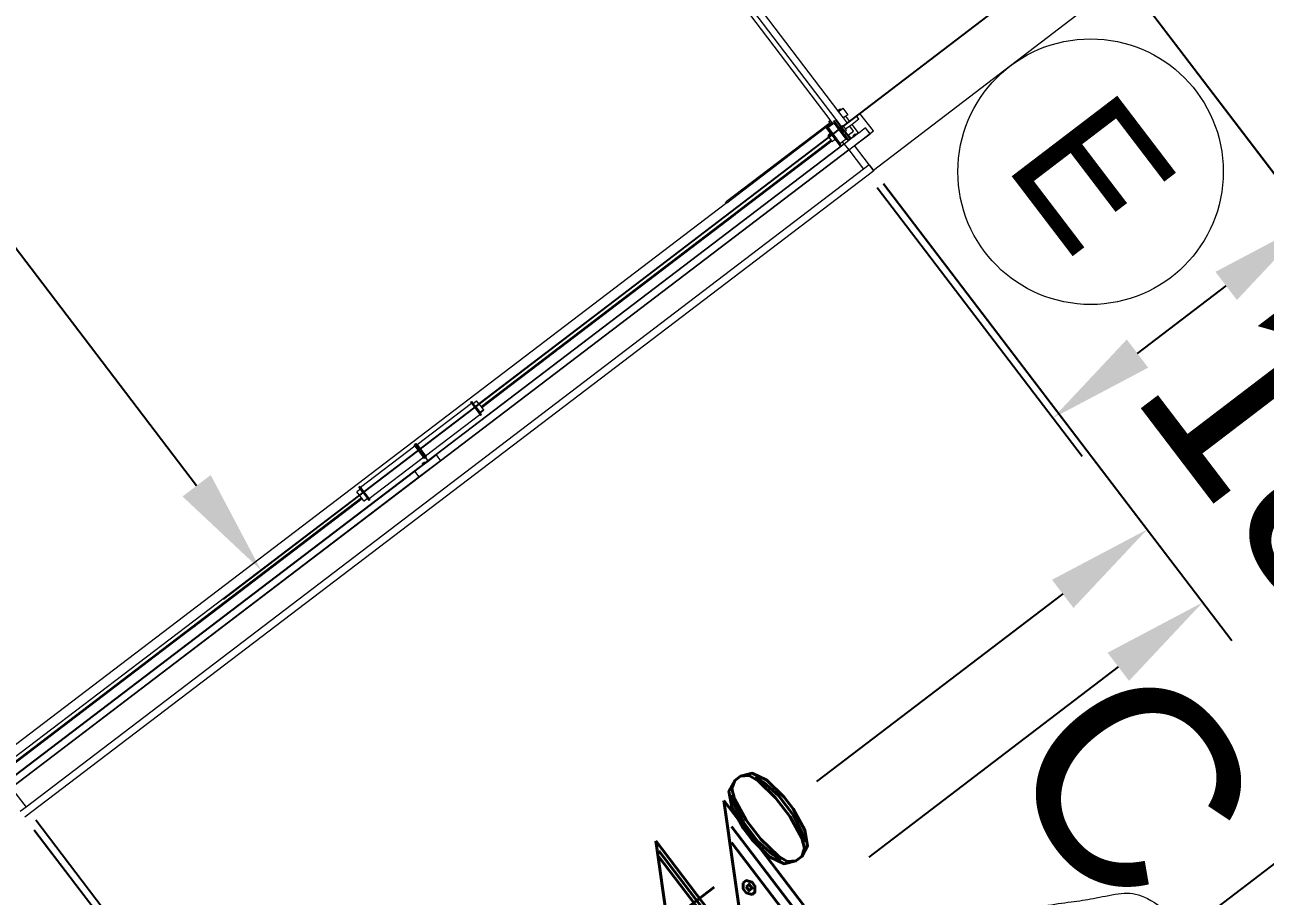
# Model space of a CAD drawing. Header units: metres. Extents: x 1384 to 1901, y 1501 to 2216.
# Drawn here: x 1474.361 to 1479.033, y 2109.43 to 2112.711 of the extents above; entities that cross this region are included whole.
import ezdxf

# ---------------------------------------------------------------- set-up
doc = ezdxf.new("R2010")
doc.units = ezdxf.units.M
doc.header["$LTSCALE"] = 0.05
doc.header["$PDMODE"] = 3
doc.linetypes.add('CONTINUA', pattern=[0])
doc.layers.add('CochesN', color=7, linetype='CONTINUA', lineweight=15, true_color=0xc3ddd0)
for name, color, linetype, lineweight in [('Cotas Nave', 250, 'CONTINUA', 15), ('Cotas Nave 2', 250, 'CONTINUA', 15), ('Extintores', 1, 'CONTINUA', 15), ('Pared Fuego', 81, 'CONTINUA', 15), ('Puertas', 4, 'CONTINUA', 15)]:
    doc.layers.add(name, color=color, linetype=linetype, lineweight=lineweight)
doc.styles.add('ROMANT', font='ROMANT', dxfattribs={"width": 0.85})
doc.styles.get("Standard").update_dxf_attribs({"font": 'arial.ttf'})
doc.dimstyles.new('1-50-GENERAL', dxfattribs={"dimtxt": 0.38, "dimasz": 0.4, "dimexe": 0.18, "dimexo": 0.06, "dimgap": 0.09, "dimtad": 0, "dimdec": 1, "dimzin": 0, "dimdsep": 46, "dimtxsty": 'ROMANT', "dimcen": 0.09, "dimadec": 0, "dimazin": 0, "dimtfac": 1, "dimtdec": 1, "dimtix": 1, "dimtofl": 0, "dimtmove": 0, "dimatfit": 3, "dimfxl": 0, "dimtolj": 1, "dimtzin": 0, "dimarcsym": 0})

# ---------------------------------------------------------------- blocks, each defined once
blk = doc.blocks.new('vh10-3')
blk.add_open_spline([(9.3759, 4.2611), (9.3723, 4.1518), (9.3609, 4.0413), (9.3242, 3.9455), (9.2693, 3.856), (9.2326, 3.7897), (9.1874, 3.6931), (9.1355, 3.6357), (9.0022, 3.596), (8.8646, 3.5867), (8.7993, 3.5856), (8.5451, 3.5856), (8.1678, 3.5846), (7.9893, 3.5742), (7.7355, 3.572), (7.6779, 3.5717)], degree=3, knots=[0, 0, 0, 0, 0.851615, 1.70323, 2.554846, 3.406461, 4.258076, 5.109691, 5.961306, 6.812921, 7.664537, 8.516152, 9.367767, 10.219382, 10.435603, 10.435603, 10.435603, 10.435603])
blk = doc.blocks.new('pr05-3')
at = {"layer": 'Puertas'}
for p, q in [((108.68, 105.5), (108.68, 13.75)), ((109.68, 56.97), (109.68, 13.05)), ((111.11, 14.29), (111.11, 56.97)), ((-105.23, 13.05), (81.23, 13.05)), ((81.5, 13.17), (81.23, 13.17)), ((81.23, 13.17), (81.23, 13.05)), ((81.23, 13.05), (81.5, 13.05)), ((107.99, 13.24), (81.5, 13.24)), ((81.5, 13.17), (81.5, 13.24)), ((81.5, 13.05), (81.5, 13.17)), ((81.5, 13.05), (107.08, 13.05)), ((107.21, 13.07), (107.08, 13.07)), ((107.08, 13.07), (107.08, 13.05)), ((107.08, 11.28), (107.08, 13.05)), ((107.21, 13.07), (107.22, 13.05)), ((107.21, 13.07), (107.21, 8.18)), ((107.22, 13.05), (107.99, 13.05)), ((107.22, 13.05), (107.4, 12.69)), ((107.99, 13.24), (107.99, 13.17)), ((107.99, 13.17), (108.27, 13.17)), ((107.99, 13.05), (107.99, 13.17)), ((107.99, 13.05), (108.04, 13.05)), ((107.99, 12.69), (107.99, 13.05)), ((108.04, 13.05), (108.04, 13.05)), ((108.04, 12.99), (108.04, 12.92)), ((108.04, 12.8), (108.04, 12.75)), ((108.26, 12.8), (108.26, 12.78)), ((108.26, 12.78), (108.61, 12.77)), ((108.27, 13.17), (108.29, 13.6)), ((108.27, 13.17), (108.59, 13.17)), ((108.27, 13.1), (108.27, 13.17)), ((108.27, 13.05), (108.27, 13.05)), ((108.27, 12.92), (108.27, 12.99)), ((108.29, 13.6), (108.63, 13.59)), ((108.39, 13.05), (108.39, 13.05)), ((108.39, 12.99), (108.39, 12.92)), ((108.4, 13.11), (108.4, 13.1)), ((108.41, 13.5), (108.41, 13.47)), ((108.58, 13.1), (108.59, 13.17)), ((108.58, 13.05), (108.58, 13.05)), ((108.58, 12.99), (108.58, 12.92)), ((108.59, 13.47), (108.63, 13.59)), ((108.59, 13.47), (108.59, 13.17)), ((108.59, 13.17), (108.68, 13.17)), ((108.61, 12.77), (108.61, 12.8)), ((108.62, 12.75), (108.61, 12.77)), ((108.63, 13.59), (108.68, 13.75)), ((108.68, 13.17), (108.68, 13.75)), ((108.68, 12.69), (108.68, 13.17)), ((109.11, 13.07), (108.93, 12.69)), ((109.24, 13.07), (109.11, 13.07)), ((109.11, 8.18), (109.11, 13.07)), ((109.24, 11), (109.24, 13.07)), ((109.68, 13.05), (109.61, 13.05)), ((109.61, 11.25), (109.61, 13.05)), ((109.68, 13.05), (109.68, 11.25)), ((111.11, 14.29), (111.7, 14.29)), ((111.11, 14.01), (111.11, 14.29)), ((111.11, 14.01), (111.7, 14.01)), ((111.11, 12.37), (111.11, 14.01)), ((111.7, 14.01), (111.7, 14.29)), ((111.7, 14.01), (112.22, 14.01)), ((112.22, 14.01), (112.22, 12.37)), ((-14.79, 11), (-106.34, 11)), ((-14.79, 10.25), (-106.34, 10.25)), ((-13.91, 11.82), (-14.79, 11.82)), ((-14.79, 11), (-14.79, 11.82)), ((-14.79, 10.92), (-14.79, 11)), ((-13.91, 10.92), (-14.79, 10.92)), ((-14.79, 10.25), (-14.79, 10.92)), ((-14.79, 10.25), (-14.79, 10.11)), ((-13.66, 12.33), (-13.91, 12.33)), ((-13.91, 11.82), (-13.91, 12.33)), ((-13.91, 10.92), (-13.91, 11.82)), ((-13.91, 10.92), (-13.91, 9.46)), ((-13.66, 12.33), (-13.66, 12.07)), ((0.34, 12.07), (-13.66, 12.07)), ((-13.66, 12.07), (-13.66, 9.18)), ((0.59, 12.33), (0.34, 12.33)), ((0.34, 12.07), (0.34, 12.33)), ((0.34, 12.07), (0.34, 9.18)), ((0.65, 12.39), (0.59, 12.39)), ((0.59, 12.39), (0.59, 12.33)), ((0.59, 12.33), (0.59, 11)), ((0.65, 11), (0.59, 11)), ((0.59, 10.25), (0.59, 11)), ((0.65, 10.25), (0.59, 10.25)), ((0.59, 10.11), (0.59, 10.25)), ((0.65, 12.39), (0.65, 12.33)), ((0.9, 12.33), (0.65, 12.33)), ((0.65, 11), (0.65, 12.33)), ((0.65, 10.25), (0.65, 11)), ((0.65, 10.25), (0.65, 10.11)), ((0.9, 12.33), (0.9, 12.07)), ((0.9, 12.07), (14.9, 12.07)), ((0.9, 12.07), (0.9, 9.18)), ((14.9, 12.33), (15.15, 12.33)), ((14.9, 12.07), (14.9, 12.33)), ((14.9, 12.07), (14.9, 9.18)), ((15.15, 12.33), (15.15, 11.82)), ((15.15, 11.82), (16.03, 11.82)), ((15.15, 10.92), (15.15, 11.82)), ((15.15, 10.92), (16.03, 10.92)), ((15.15, 10.92), (15.15, 9.46)), ((16.03, 11), (16.03, 11.82)), ((106.33, 11), (16.03, 11)), ((16.03, 10.92), (16.03, 11)), ((16.03, 10.92), (16.03, 10.25)), ((106.33, 10.25), (16.03, 10.25)), ((16.03, 10.25), (16.03, 10.11)), ((106.33, 11.28), (106.43, 11.28)), ((106.33, 11), (106.33, 11.28)), ((106.33, 11), (106.33, 10.25)), ((106.33, 10.25), (106.33, 10.11)), ((106.44, 11.41), (106.43, 11.37)), ((106.43, 11.37), (106.43, 11.34)), ((106.43, 11.37), (106.43, 11.28)), ((106.43, 11.34), (106.44, 11.31)), ((106.43, 11.28), (106.45, 11.28)), ((106.43, 11.28), (106.43, 11.15)), ((106.43, 11.15), (106.44, 11.18)), ((106.43, 11.11), (106.43, 11.15)), ((106.44, 11.13), (106.43, 11.11)), ((106.44, 11.08), (106.43, 11.11)), ((106.43, 11.11), (106.43, 11.11)), ((106.46, 11.44), (106.44, 11.41)), ((106.44, 11.31), (106.47, 11.28)), ((106.44, 11.19), (106.45, 11.19)), ((106.44, 11.18), (106.44, 11.19)), ((106.44, 11.18), (106.44, 11.18)), ((106.44, 11.18), (106.44, 11.13)), ((106.44, 11.18), (106.44, 11.13)), ((106.45, 11.14), (106.44, 11.13)), ((106.44, 11.13), (106.44, 11.13)), ((106.45, 11.08), (106.44, 11.08)), ((106.47, 11.04), (106.45, 11.08)), ((106.5, 11.46), (106.46, 11.44)), ((106.47, 11.28), (106.51, 11.26)), ((106.51, 11.01), (106.47, 11.04)), ((106.55, 11.48), (106.5, 11.46)), ((106.51, 11.26), (106.56, 11.24)), ((106.56, 10.99), (106.51, 11.01)), ((106.6, 11.49), (106.55, 11.48)), ((106.56, 11.24), (106.61, 11.23)), ((106.61, 10.98), (106.56, 10.99)), ((106.65, 11.49), (106.6, 11.49)), ((106.61, 11.23), (106.67, 11.23)), ((106.67, 10.98), (106.61, 10.98)), ((106.71, 11.48), (106.65, 11.49)), ((106.67, 11.23), (106.72, 11.24)), ((106.72, 11), (106.67, 10.98)), ((106.76, 11.47), (106.71, 11.48)), ((106.72, 11.24), (106.77, 11.26)), ((106.77, 11.02), (106.72, 11)), ((106.8, 11.45), (106.76, 11.47)), ((106.77, 11.26), (106.8, 11.29)), ((106.8, 11.05), (106.77, 11.02)), ((106.82, 11.42), (106.8, 11.45)), ((106.83, 11.32), (106.8, 11.29)), ((106.8, 11.28), (106.82, 11.28)), ((106.8, 11.2), (106.82, 11.19)), ((106.82, 11.14), (106.8, 11.15)), ((106.82, 11.08), (106.8, 11.05)), ((106.82, 11.42), (106.84, 11.38)), ((106.83, 11.09), (106.82, 11.08)), ((106.83, 11.32), (106.84, 11.35)), ((106.83, 11.28), (106.84, 11.28)), ((106.83, 11.18), (106.84, 11.16)), ((106.84, 11.11), (106.83, 11.12)), ((106.84, 11.11), (106.83, 11.09)), ((106.84, 11.35), (106.84, 11.38)), ((106.84, 11.35), (106.84, 11.28)), ((106.84, 11.28), (107.08, 11.28)), ((106.84, 11.28), (106.84, 11.12)), ((106.84, 11.16), (106.84, 11.12)), ((106.84, 11.12), (106.84, 11.11)), ((107.08, 11.28), (107.08, 9.97)), ((107.99, 12.69), (107.4, 12.69)), ((107.4, 12.69), (107.4, 8.56)), ((108.04, 12.69), (107.99, 12.69)), ((108.04, 12.71), (108.04, 12.69)), ((108.63, 12.69), (108.04, 12.69)), ((108.63, 12.69), (108.63, 12.71)), ((108.68, 12.69), (108.63, 12.69)), ((108.93, 12.69), (108.68, 12.69)), ((108.93, 8.56), (108.93, 12.69)), ((109.36, 11), (109.24, 11)), ((109.24, 10.25), (109.24, 11)), ((109.36, 10.25), (109.24, 10.25)), ((109.24, 10.25), (109.24, 10.09)), ((109.61, 11.25), (109.36, 11.25)), ((109.36, 11.25), (109.36, 11)), ((109.36, 10.25), (109.36, 11)), ((109.36, 10), (109.36, 10.25)), ((109.61, 10), (109.61, 11.25)), ((109.68, 11.25), (110.05, 11.25)), ((109.68, 11.25), (109.68, 10)), ((110.05, 11), (110.05, 11.25)), ((111.11, 11), (110.05, 11)), ((110.05, 11), (110.05, 10.25)), ((111.11, 10.25), (110.05, 10.25)), ((110.05, 10.25), (110.05, 10)), ((111.7, 12.37), (111.11, 12.37)), ((111.11, 11), (111.11, 12.37)), ((111.7, 11), (111.11, 11)), ((111.11, 8.97), (111.11, 10.25)), ((111.7, 10.25), (111.11, 10.25)), ((111.7, 11), (111.7, 12.37)), ((112.22, 12.37), (111.7, 12.37)), ((113.49, 11), (111.7, 11)), ((111.7, 8.06), (111.7, 10.25)), ((113.49, 10.25), (111.7, 10.25)), ((113.49, 10.25), (113.49, 11)), ((-1.24, 8.05), (-108, 8.05)), ((-108, 8), (-2.78, 8)), ((-105.45, 10.11), (-59.74, 10.11)), ((-105.45, 10.09), (-59.74, 10.09)), ((-59.74, 10.05), (-105.45, 10.05)), ((-59.74, 10.09), (-59.74, 10.11)), ((-59.74, 10.11), (-59.69, 10.11)), ((-59.74, 10.05), (-59.74, 10.09)), ((-59.74, 10.09), (-59.69, 10.09)), ((-59.69, 10.05), (-59.74, 10.05)), ((-59.69, 10.09), (-59.69, 10.11)), ((-59.69, 10.11), (-59.63, 10.11)), ((-59.69, 10.05), (-59.69, 10.09)), ((-59.69, 10.09), (-59.63, 10.09)), ((-59.63, 10.05), (-59.69, 10.05)), ((-59.63, 10.09), (-59.63, 10.11)), ((-59.63, 10.11), (-59.62, 10.11)), ((-59.63, 10.05), (-59.63, 10.09)), ((-59.63, 10.09), (-59.62, 10.09)), ((-59.62, 10.05), (-59.63, 10.05)), ((-59.62, 10.09), (-59.62, 10.11)), ((-59.12, 10.11), (-59.62, 10.11)), ((-59.62, 10.05), (-59.62, 10.09)), ((-59.62, 10.09), (-59.12, 10.09)), ((-59.12, 10.05), (-59.62, 10.05)), ((-59.12, 10.11), (-59.12, 10.09)), ((-59.12, 10.11), (-59.06, 10.11)), ((-59.12, 10.09), (-59.12, 10.05)), ((-59.12, 10.09), (-59.06, 10.09)), ((-59.06, 10.05), (-59.12, 10.05)), ((-59.06, 10.11), (-59.06, 10.09)), ((-59.06, 10.11), (-59.02, 10.11)), ((-59.06, 10.09), (-59.06, 10.05)), ((-59.06, 10.09), (-59.02, 10.09)), ((-59.02, 10.05), (-59.06, 10.05)), ((-59.02, 10.11), (-59.02, 10.09)), ((-59.02, 10.11), (-57.87, 10.11)), ((-59.02, 10.09), (-59.02, 10.05)), ((-59.02, 10.09), (-57.87, 10.09)), ((-57.87, 10.05), (-59.02, 10.05)), ((-57.87, 10.11), (-57.87, 10.09)), ((-57.87, 10.11), (-57.81, 10.11)), ((-57.87, 10.09), (-57.87, 10.05)), ((-57.87, 10.09), (-57.81, 10.09)), ((-57.81, 10.05), (-57.87, 10.05)), ((-57.81, 10.11), (-57.81, 10.09)), ((-57.81, 10.11), (-57.77, 10.11)), ((-57.81, 10.09), (-57.81, 10.05)), ((-57.81, 10.09), (-57.77, 10.09)), ((-57.77, 10.05), (-57.81, 10.05)), ((-57.77, 10.11), (-57.77, 10.09)), ((-57.31, 10.11), (-57.77, 10.11)), ((-57.77, 10.09), (-57.77, 10.05)), ((-57.77, 10.09), (-57.31, 10.09)), ((-57.31, 10.05), (-57.77, 10.05)), ((-57.31, 10.11), (-57.25, 10.11)), ((-57.31, 10.09), (-57.31, 10.11)), ((-57.31, 10.05), (-57.31, 10.09)), ((-57.31, 10.09), (-57.25, 10.09)), ((-57.25, 10.05), (-57.31, 10.05)), ((-57.25, 10.09), (-57.25, 10.11)), ((-57.14, 10.11), (-57.25, 10.11)), ((-57.25, 10.05), (-57.25, 10.09)), ((-57.25, 10.09), (-57.14, 10.09)), ((-57.14, 10.05), (-57.25, 10.05)), ((-57.14, 10.09), (-57.14, 10.11)), ((-57.14, 10.11), (-14.79, 10.11)), ((-57.14, 10.05), (-57.14, 10.09)), ((-57.14, 10.09), (-14.79, 10.09)), ((-14.79, 10.05), (-57.14, 10.05)), ((-14.79, 10.11), (-14.79, 10.09)), ((-14.79, 10.09), (-14.79, 10.05)), ((-14.79, 9.46), (-14.79, 10.05)), ((-14.79, 9.43), (-14.79, 9.46)), ((-14.79, 9.46), (-13.91, 9.46)), ((-13.91, 9.43), (-14.79, 9.43)), ((-13.91, 9.46), (-13.91, 9.43)), ((-13.91, 9.43), (-13.91, 8.92)), ((-13.66, 8.92), (-13.91, 8.92)), ((0.34, 9.18), (-13.66, 9.18)), ((-13.66, 9.18), (-13.66, 8.92)), ((-2.78, 6.5), (-2.78, 8)), ((-2.78, 8), (-1.24, 8)), ((-1.24, 8.06), (-0.64, 8.06)), ((-1.24, 8.05), (-1.24, 8.06)), ((-1.24, 8), (-1.24, 8.05)), ((-1.24, 8.05), (0.65, 8.05)), ((-1.24, 8), (0.65, 8)), ((-0.64, 8.06), (-0.64, 8.31)), ((-0.58, 8.31), (-0.64, 8.31)), ((-0.58, 8.06), (-0.64, 8.06)), ((-0.58, 8.06), (-0.58, 8.31)), ((-0.58, 8.31), (-0.14, 8.31)), ((-0.14, 8.06), (-0.58, 8.06)), ((-0.14, 8.06), (-0.14, 8.31)), ((-0.14, 8.31), (-0.08, 8.31)), ((-0.08, 8.06), (-0.14, 8.06)), ((-0.08, 8.06), (-0.08, 8.31)), ((0.59, 8.06), (-0.08, 8.06)), ((0.34, 9.18), (0.34, 8.92)), ((0.59, 8.92), (0.34, 8.92)), ((0.59, 10.11), (0.65, 10.11)), ((0.59, 10.09), (0.59, 10.11)), ((0.59, 10.09), (0.65, 10.09)), ((0.59, 10.05), (0.59, 10.09)), ((0.65, 10.05), (0.59, 10.05)), ((0.59, 10.05), (0.59, 9.39)), ((0.65, 9.39), (0.59, 9.39)), ((0.59, 9.39), (0.59, 8.92)), ((0.59, 8.92), (0.59, 8.06)), ((0.59, 8.06), (0.65, 8.06)), ((0.65, 10.11), (0.65, 10.09)), ((0.65, 10.09), (0.65, 10.05)), ((0.65, 9.39), (0.65, 10.05)), ((0.65, 8.92), (0.65, 9.39)), ((0.9, 8.92), (0.65, 8.92)), ((0.65, 8.92), (0.65, 8.06)), ((0.65, 8.05), (0.65, 8.06)), ((0.65, 8), (0.65, 8.05)), ((107.99, 8.05), (0.65, 8.05)), ((0.65, 8), (2.72, 8)), ((0.9, 9.18), (14.9, 9.18)), ((0.9, 9.18), (0.9, 8.92)), ((2.72, 8), (2.72, 6.5)), ((107.99, 8), (2.72, 8)), ((14.9, 9.18), (14.9, 8.92)), ((14.9, 8.92), (15.15, 8.92)), ((15.15, 9.43), (15.15, 9.46)), ((16.03, 9.46), (15.15, 9.46)), ((15.15, 9.43), (16.03, 9.43)), ((15.15, 8.92), (15.15, 9.43)), ((16.03, 10.11), (33.45, 10.11)), ((16.03, 10.11), (16.03, 10.09)), ((16.03, 10.09), (33.45, 10.09)), ((16.03, 10.09), (16.03, 10.05)), ((33.45, 10.05), (16.03, 10.05)), ((16.03, 10.05), (16.03, 9.46)), ((16.03, 9.46), (16.03, 9.43)), ((33.45, 10.09), (33.45, 10.11)), ((33.45, 10.11), (33.5, 10.11)), ((33.45, 10.05), (33.45, 10.09)), ((33.45, 10.09), (33.5, 10.09)), ((33.5, 10.05), (33.45, 10.05)), ((33.5, 10.09), (33.5, 10.11)), ((33.5, 10.11), (33.56, 10.11)), ((33.5, 10.05), (33.5, 10.09)), ((33.5, 10.09), (33.56, 10.09)), ((33.56, 10.05), (33.5, 10.05)), ((33.56, 10.09), (33.56, 10.11)), ((33.56, 10.11), (33.56, 10.11)), ((33.56, 10.09), (33.56, 10.11)), ((34.06, 10.11), (33.56, 10.11)), ((33.56, 10.05), (33.56, 10.09)), ((33.56, 10.05), (33.56, 10.09)), ((33.56, 10.09), (33.56, 10.09)), ((33.56, 10.09), (34.06, 10.09)), ((34.06, 10.05), (33.56, 10.05)), ((33.56, 10.05), (33.56, 10.05)), ((34.06, 10.11), (34.06, 10.09)), ((34.06, 10.11), (34.13, 10.11)), ((34.06, 10.09), (34.06, 10.05)), ((34.06, 10.09), (34.13, 10.09)), ((34.13, 10.05), (34.06, 10.05)), ((34.13, 10.11), (34.13, 10.09)), ((34.13, 10.11), (34.17, 10.11)), ((34.13, 10.09), (34.13, 10.05)), ((34.13, 10.09), (34.17, 10.09)), ((34.17, 10.05), (34.13, 10.05)), ((34.17, 10.11), (34.17, 10.09)), ((34.17, 10.11), (35.31, 10.11)), ((34.17, 10.09), (34.17, 10.05)), ((34.17, 10.09), (35.31, 10.09)), ((35.31, 10.05), (34.17, 10.05)), ((35.31, 10.11), (35.31, 10.09)), ((35.31, 10.11), (35.38, 10.11)), ((35.31, 10.09), (35.31, 10.05)), ((35.31, 10.09), (35.38, 10.09)), ((35.38, 10.05), (35.31, 10.05)), ((35.38, 10.11), (35.38, 10.09)), ((35.38, 10.11), (35.42, 10.11)), ((35.38, 10.09), (35.38, 10.05)), ((35.38, 10.09), (35.42, 10.09)), ((35.42, 10.05), (35.38, 10.05)), ((35.42, 10.11), (35.42, 10.09)), ((35.88, 10.11), (35.42, 10.11)), ((35.42, 10.09), (35.42, 10.05)), ((35.42, 10.09), (35.88, 10.09)), ((35.88, 10.05), (35.42, 10.05)), ((35.88, 10.11), (35.94, 10.11)), ((35.88, 10.09), (35.88, 10.11)), ((35.88, 10.05), (35.88, 10.09)), ((35.88, 10.09), (35.94, 10.09)), ((35.94, 10.05), (35.88, 10.05)), ((35.94, 10.09), (35.94, 10.11)), ((36.05, 10.11), (35.94, 10.11)), ((35.94, 10.05), (35.94, 10.09)), ((35.94, 10.09), (36.05, 10.09)), ((36.05, 10.05), (35.94, 10.05)), ((36.05, 10.09), (36.05, 10.11)), ((36.05, 10.11), (81.44, 10.11)), ((36.05, 10.05), (36.05, 10.09)), ((36.05, 10.09), (81.44, 10.09)), ((81.44, 10.05), (36.05, 10.05)), ((81.5, 10.05), (79, 10.05)), ((81.5, 10.05), (79, 10.05)), ((81.5, 10.05), (79, 10.05)), ((81.5, 10.05), (79, 10.05)), ((81.44, 10.11), (81.5, 10.11)), ((81.44, 10.09), (81.44, 10.11)), ((81.44, 10.05), (81.44, 10.09)), ((81.44, 10.09), (81.5, 10.09)), ((81.5, 10.05), (81.44, 10.05)), ((81.5, 10.1), (81.5, 10.11)), ((81.5, 10.11), (81.55, 10.11)), ((81.5, 10.1), (81.5, 10.09)), ((81.55, 10.1), (81.5, 10.1)), ((81.5, 10.09), (81.5, 10.05)), ((81.5, 10.09), (81.55, 10.09)), ((81.55, 10.05), (81.5, 10.05)), ((81.55, 10.11), (81.56, 10.11)), ((81.55, 10.1), (81.55, 10.11)), ((81.55, 10.09), (81.55, 10.1)), ((81.56, 10.1), (81.55, 10.1)), ((81.55, 10.05), (81.55, 10.09)), ((81.55, 10.09), (81.56, 10.09)), ((81.56, 10.05), (81.55, 10.05)), ((81.56, 10.11), (81.61, 10.11)), ((81.56, 10.1), (81.56, 10.11)), ((81.56, 10.09), (81.56, 10.1)), ((81.61, 10.1), (81.56, 10.1)), ((81.56, 10.05), (81.56, 10.09)), ((81.56, 10.09), (81.61, 10.09)), ((81.61, 10.05), (81.56, 10.05)), ((81.61, 10.1), (81.61, 10.11)), ((81.61, 10.11), (106.05, 10.11)), ((81.61, 10.09), (81.61, 10.1)), ((106.05, 10.1), (81.61, 10.1)), ((81.61, 10.05), (81.61, 10.09)), ((81.61, 10.09), (106.05, 10.09)), ((106.05, 10.05), (81.61, 10.05)), ((106.05, 10.11), (106.05, 10.1)), ((106.05, 10.11), (106.12, 10.11)), ((106.05, 10.1), (106.05, 10.09)), ((106.12, 10.1), (106.05, 10.1)), ((106.05, 10.09), (106.05, 10.05)), ((106.05, 10.09), (106.12, 10.09)), ((106.12, 10.05), (106.05, 10.05)), ((106.12, 10.11), (106.16, 10.11)), ((106.12, 10.11), (106.12, 10.1)), ((106.12, 10.1), (106.12, 10.09)), ((106.16, 10.1), (106.12, 10.1)), ((106.12, 10.09), (106.12, 10.05)), ((106.12, 10.09), (106.16, 10.09)), ((106.16, 10.05), (106.12, 10.05)), ((106.16, 10.11), (106.33, 10.11)), ((106.16, 10.11), (106.16, 10.1)), ((106.16, 10.1), (106.16, 10.09)), ((106.33, 10.1), (106.16, 10.1)), ((106.16, 10.09), (106.16, 10.05)), ((106.16, 10.09), (106.33, 10.09)), ((106.33, 10.05), (106.16, 10.05)), ((106.33, 10.11), (106.33, 10.1)), ((106.33, 10.1), (106.33, 10.09)), ((106.33, 10.05), (106.33, 10.09)), ((106.33, 9.97), (106.33, 10.05)), ((106.33, 9.97), (107.08, 9.97)), ((107.08, 9.97), (107.08, 8.18)), ((107.21, 8.18), (107.08, 8.18)), ((107.21, 8.18), (107.4, 8.56)), ((107.99, 8.56), (107.4, 8.56)), ((107.99, 8.56), (107.99, 8.62)), ((107.99, 8.05), (107.99, 8.56)), ((108.93, 8.56), (107.99, 8.56)), ((107.99, 8), (107.99, 6.5)), ((109.61, 8), (107.99, 8)), ((109.11, 8.18), (108.93, 8.56)), ((109.24, 8.18), (109.11, 8.18)), ((109.24, 10.08), (109.24, 10.09)), ((109.24, 9.51), (109.24, 10.08)), ((109.24, 9.51), (109.61, 9.51)), ((109.24, 9.51), (109.24, 8.18)), ((109.61, 10), (109.36, 10)), ((109.61, 9.51), (109.61, 10)), ((109.61, 8), (109.61, 9.51)), ((111.68, 8), (109.61, 8)), ((109.68, 8.06), (109.68, 10)), ((109.68, 10), (109.74, 10)), ((109.74, 8.06), (109.68, 8.06)), ((109.74, 10), (109.74, 10.02)), ((109.74, 8.97), (109.74, 10)), ((109.74, 10), (110.05, 10)), ((109.74, 8.06), (109.74, 8.97)), ((109.74, 8.97), (109.85, 8.97)), ((109.85, 8.06), (109.74, 8.06)), ((109.85, 8.06), (109.85, 8.97)), ((109.85, 8.97), (111.11, 8.97)), ((110.51, 8.06), (109.85, 8.06)), ((110.51, 8.06), (110.51, 8.31)), ((110.51, 8.31), (110.52, 8.31)), ((110.52, 8.06), (110.51, 8.06)), ((110.52, 8.06), (110.52, 8.31)), ((110.52, 8.06), (110.52, 8.31)), ((110.52, 8.31), (110.52, 8.31)), ((110.52, 8.31), (111.01, 8.31)), ((110.52, 8.06), (110.52, 8.06)), ((110.52, 8.06), (111.01, 8.06)), ((111.01, 8.06), (111.01, 8.31)), ((111.02, 8.31), (111.01, 8.31)), ((111.02, 8.06), (111.01, 8.06)), ((111.02, 8.06), (111.02, 8.31)), ((111.02, 8.06), (111.02, 8.31)), ((111.02, 8.31), (111.02, 8.31)), ((111.04, 8.31), (111.02, 8.31)), ((111.02, 8.06), (111.02, 8.06)), ((111.04, 8.06), (111.02, 8.06)), ((111.04, 8.06), (111.04, 8.31)), ((111.68, 8.06), (111.04, 8.06)), ((111.68, 8), (111.68, 8.06)), ((111.68, 8.06), (111.7, 8.06)), ((111.7, 8), (111.68, 8)), ((111.7, 8.06), (111.7, 8)), ((111.7, 8.06), (111.74, 8.06)), ((111.74, 8), (111.7, 8)), ((111.74, 8), (111.74, 8.06)), ((113.49, 8), (111.74, 8)), ((113.49, 6.5), (113.49, 8)), ((-108, 6.5), (-108, 1.5)), ((-108, 6.5), (108, 6.5)), ((-2.78, 6.5), (-108, 6.5)), ((2.72, 6.5), (-2.78, 6.5)), ((107.99, 6.5), (2.72, 6.5)), ((107.99, 6.5), (113.49, 6.5)), ((108, 6.5), (108, 1.5)), ((-108, 1.5), (-109.5, 1.5)), ((109.5, 0), (-109.5, 0)), ((108, 1.5), (-108, 1.5)), ((109.5, 1.5), (108, 1.5)), ((109.5, 1.5), (109.5, 0))]:
    blk.add_line(p, q, dxfattribs=at)
blk = doc.blocks.new('*D71')
at = {"layer": 'Cotas Nave', "color": 0, "lineweight": -2, "transparency": 16777216}
for p, q in [((1478.5418, 2112.8389), (1480.4284, 2110.3648)), ((1480.0011, 2110.2654), (1478.1261, 2108.8356)), ((1473.4501, 2108.9556), (1475.3364, 2106.482)), ((1475.5454, 2106.8676), (1477.4204, 2108.2974))]:
    blk.add_line(p, q, dxfattribs=at)
at = {"layer": 'Cotas Nave', "color": 0, "transparency": 16777216}
for points in [[(1479.9607, 2110.3184), (1480.0416, 2110.2124), (1480.3192, 2110.508)], [(1475.5049, 2106.9206), (1475.5858, 2106.8146), (1475.2273, 2106.6251)]]:
    blk.add_solid(points, dxfattribs=at)
at = {"layer": 'Defpoints', "color": 0, "transparency": 16777216}
for p in [(1478.5054, 2112.8866), (1473.4137, 2109.0034), (1475.2273, 2106.6251)]:
    blk.add_point(p, dxfattribs=at)
at = {"layer": 'Cotas Nave', "color": 0, "transparency": 16777216, "insert": (1477.7733, 2108.5665), "char_height": 0.38, "attachment_point": 5, "rotation": 37.3275, "style": 'ROMANT'}
blk.add_mtext('\\A1;6.4', dxfattribs=at)
blk = doc.blocks.new('*D72')
at = {"layer": 'Cotas Nave', "color": 0, "lineweight": -2, "transparency": 16777216}
for p, q in [((1477.5957, 2112.1127), (1478.6974, 2110.6679)), ((1478.2702, 2110.5685), (1477.3431, 2109.8615)), ((1474.3976, 2109.6782), (1475.5014, 2108.2308)), ((1475.7103, 2108.6164), (1476.6374, 2109.3234))]:
    blk.add_line(p, q, dxfattribs=at)
at = {"layer": 'Cotas Nave', "color": 0, "transparency": 16777216}
for points in [[(1478.2298, 2110.6215), (1478.3106, 2110.5155), (1478.5883, 2110.811)], [(1475.6699, 2108.6694), (1475.7507, 2108.5634), (1475.3922, 2108.3739)]]:
    blk.add_solid(points, dxfattribs=at)
at = {"layer": 'Defpoints', "color": 0, "transparency": 16777216}
for p in [(1477.5593, 2112.1604), (1478.5883, 2110.811), (1474.3612, 2109.7259)]:
    blk.add_point(p, dxfattribs=at)
at = {"layer": 'Cotas Nave', "color": 0, "transparency": 16777216, "insert": (1476.9902, 2109.5925), "char_height": 0.38, "attachment_point": 5, "rotation": 37.3275, "style": 'ROMANT'}
blk.add_mtext('\\A1;4.0', dxfattribs=at)
blk = doc.blocks.new('*D258')
at = {"layer": 'Cotas Nave 2', "color": 0, "lineweight": -2, "transparency": 16777216}
for p, q in [((1452.4409, 2163.6844), (1458.0727, 2167.9789)), ((1458.1721, 2167.5516), (1479.2994, 2139.8456)), ((1502.3652, 2109.5977), (1481.0039, 2137.6104)), ((1496.6209, 2104.7143), (1502.7508, 2109.3887))]:
    blk.add_line(p, q, dxfattribs=at)
at = {"layer": 'Cotas Nave 2', "color": 0, "transparency": 16777216}
for points in [[(1458.2251, 2167.5921), (1458.1191, 2167.5112), (1457.9295, 2167.8697)], [(1502.4182, 2109.6381), (1502.3122, 2109.5573), (1502.6077, 2109.2796)]]:
    blk.add_solid(points, dxfattribs=at)
at = {"layer": 'Defpoints', "color": 0, "transparency": 16777216}
for p in [(1457.9295, 2167.8697), (1452.3932, 2163.648), (1496.5732, 2104.678)]:
    blk.add_point(p, dxfattribs=at)
at = {"layer": 'Cotas Nave 2', "color": 0, "transparency": 16777216, "insert": (1480.1517, 2138.728), "char_height": 1, "attachment_point": 5, "rotation": 307.3275, "style": 'ROMANT'}
blk.add_mtext('\\A1;73.7', dxfattribs=at)
blk = doc.blocks.new('*D280')
at = {"layer": 'Cotas Nave 2', "color": 0, "lineweight": -2, "transparency": 16777216}
for p, q in [((1451.6493, 2127.6147), (1442.9648, 2121.0908)), ((1443.349, 2120.8791), (1455.8204, 2104.2774)), ((1470.0045, 2085.396), (1457.533, 2101.9976)), ((1478.7852, 2091.4919), (1470.1008, 2084.968))]:
    blk.add_line(p, q, dxfattribs=at)
at = {"layer": 'Cotas Nave 2', "color": 0, "transparency": 16777216}
for points in [[(1443.4023, 2120.9191), (1443.2957, 2120.839), (1443.1087, 2121.1989)], [(1470.0578, 2085.436), (1469.9512, 2085.3559), (1470.2447, 2085.0761)]]:
    blk.add_solid(points, dxfattribs=at)
at = {"layer": 'Defpoints', "color": 0, "transparency": 16777216}
for p in [(1451.6972, 2127.6507), (1478.8332, 2091.528), (1470.2447, 2085.0761)]:
    blk.add_point(p, dxfattribs=at)
at = {"layer": 'Cotas Nave 2', "color": 0, "transparency": 16777216, "insert": (1456.6767, 2103.1375), "char_height": 1, "attachment_point": 5, "rotation": 306.9145, "style": 'ROMANT'}
blk.add_mtext('\\A1;45.2', dxfattribs=at)
blk = doc.blocks.new('*D291')
at = {"layer": 'Cotas Nave 2', "color": 0, "lineweight": -2, "transparency": 16777216}
for p, q in [((1474.3966, 2109.6795), (1475.1633, 2108.6741)), ((1473.4501, 2108.9556), (1474.2158, 2107.9515)), ((1474.7361, 2108.5746), (1474.4247, 2108.3372)), ((1474.1067, 2108.0947), (1473.7886, 2107.8521))]:
    blk.add_line(p, q, dxfattribs=at)
at = {"layer": 'Cotas Nave 2', "color": 0, "transparency": 16777216}
for points in [[(1474.6957, 2108.6277), (1474.7765, 2108.5216), (1475.0542, 2108.8172)], [(1474.3843, 2108.3902), (1474.4652, 2108.2842), (1474.1067, 2108.0947)]]:
    blk.add_solid(points, dxfattribs=at)
at = {"layer": 'Defpoints', "color": 0, "transparency": 16777216}
for p in [(1474.3602, 2109.7272), (1473.4137, 2109.0034), (1474.1067, 2108.0947)]:
    blk.add_point(p, dxfattribs=at)
at = {"layer": 'Cotas Nave 2', "color": 0, "transparency": 16777216, "insert": (1473.025, 2107.2698), "char_height": 1, "attachment_point": 5, "rotation": 37.3275, "style": 'ROMANT'}
blk.add_mtext('\\A1;1.2', dxfattribs=at)
blk = doc.blocks.new('*D292')
at = {"layer": 'Cotas Nave 2', "color": 0, "lineweight": -2, "transparency": 16777216}
for p, q in [((1477.5947, 2112.114), (1478.9068, 2110.3933)), ((1478.4796, 2110.2939), (1477.5396, 2109.5772)), ((1474.4019, 2109.7181), (1475.7327, 2107.9729)), ((1475.9416, 2108.3586), (1476.8815, 2109.0753))]:
    blk.add_line(p, q, dxfattribs=at)
at = {"layer": 'Cotas Nave 2', "color": 0, "transparency": 16777216}
for points in [[(1478.4391, 2110.3469), (1478.52, 2110.2409), (1478.7976, 2110.5365)], [(1475.9012, 2108.4116), (1475.982, 2108.3056), (1475.6235, 2108.116)]]:
    blk.add_solid(points, dxfattribs=at)
at = {"layer": 'Defpoints', "color": 0, "transparency": 16777216}
for p in [(1477.5583, 2112.1617), (1478.7976, 2110.5365), (1474.3655, 2109.7658)]:
    blk.add_point(p, dxfattribs=at)
at = {"layer": 'Cotas Nave 2', "color": 0, "transparency": 16777216, "insert": (1477.2106, 2109.3263), "char_height": 1, "attachment_point": 5, "rotation": 37.3275, "style": 'ROMANT'}
blk.add_mtext('\\A1;4', dxfattribs=at)
blk = doc.blocks.new('*D293')
at = {"layer": 'Cotas Nave 2', "color": 0, "lineweight": -2, "transparency": 16777216}
for p, q in [((1478.5424, 2112.838), (1479.3131, 2111.8273)), ((1479.204, 2111.9705), (1479.566, 2112.2465)), ((1477.5715, 2112.0989), (1478.3428, 2111.0875)), ((1478.5518, 2111.4731), (1478.8859, 2111.7279))]:
    blk.add_line(p, q, dxfattribs=at)
at = {"layer": 'Cotas Nave 2', "color": 0, "transparency": 16777216}
for points in [[(1478.8455, 2111.7809), (1478.9263, 2111.6749), (1479.204, 2111.9705)], [(1478.5114, 2111.5262), (1478.5922, 2111.4201), (1478.2337, 2111.2306)]]:
    blk.add_solid(points, dxfattribs=at)
at = {"layer": 'Defpoints', "color": 0, "transparency": 16777216}
for p in [(1478.506, 2112.8857), (1477.5352, 2112.1466), (1478.2337, 2111.2306)]:
    blk.add_point(p, dxfattribs=at)
at = {"layer": 'Cotas Nave 2', "color": 0, "transparency": 16777216, "insert": (1480.3295, 2112.8288), "char_height": 1, "attachment_point": 5, "rotation": 37.3275, "style": 'ROMANT'}
blk.add_mtext('\\A1;1.2', dxfattribs=at)
blk = doc.blocks.new('*D294')
at = {"layer": 'Cotas Nave 2', "color": 0, "lineweight": -2, "transparency": 16777216}
for p, q in [((1485.8886, 2118.4399), (1487.1996, 2116.7207)), ((1486.7724, 2116.6213), (1484.2131, 2114.6697)), ((1480.0623, 2111.5045), (1482.6216, 2113.4561)), ((1478.5424, 2112.838), (1479.8534, 2111.1188))]:
    blk.add_line(p, q, dxfattribs=at)
at = {"layer": 'Cotas Nave 2', "color": 0, "transparency": 16777216}
for points in [[(1486.732, 2116.6743), (1486.8128, 2116.5683), (1487.0905, 2116.8639)], [(1480.0219, 2111.5575), (1480.1027, 2111.4515), (1479.7443, 2111.262)]]:
    blk.add_solid(points, dxfattribs=at)
at = {"layer": 'Defpoints', "color": 0, "transparency": 16777216}
for p in [(1485.8522, 2118.4876), (1487.0905, 2116.8639), (1478.506, 2112.8857)]:
    blk.add_point(p, dxfattribs=at)
at = {"layer": 'Cotas Nave 2', "color": 0, "transparency": 16777216, "insert": (1483.4174, 2114.0629), "char_height": 1, "attachment_point": 5, "rotation": 37.3275, "style": 'ROMANT'}
blk.add_mtext('\\A1;9.2', dxfattribs=at)
blk = doc.blocks.new('*D307')
at = {"layer": 'Cotas Nave 2', "color": 0, "lineweight": -2, "transparency": 16777216}
for p, q in [((1469.8763, 2123.771), (1466.8083, 2121.4314)), ((1467.194, 2121.2225), (1470.2732, 2117.1845)), ((1475.0078, 2110.9756), (1471.9286, 2115.0136)), ((1478.1752, 2112.8879), (1475.1073, 2110.5484))]:
    blk.add_line(p, q, dxfattribs=at)
at = {"layer": 'Cotas Nave 2', "color": 0, "transparency": 16777216}
for points in [[(1467.247, 2121.2629), (1467.141, 2121.1821), (1466.9514, 2121.5406)], [(1475.0609, 2111.016), (1474.9548, 2110.9352), (1475.2504, 2110.6575)]]:
    blk.add_solid(points, dxfattribs=at)
at = {"layer": 'Defpoints', "color": 0, "transparency": 16777216}
for p in [(1469.924, 2123.8073), (1466.9514, 2121.5406), (1478.223, 2112.9243)]:
    blk.add_point(p, dxfattribs=at)
at = {"layer": 'Cotas Nave 2', "color": 0, "transparency": 16777216, "insert": (1471.1009, 2116.0991), "char_height": 1, "attachment_point": 5, "rotation": 307.3275, "style": 'ROMANT'}
blk.add_mtext('\\A1;13.7', dxfattribs=at)

msp = doc.modelspace()

# ---------------------------------------------------------------- linework, layer by layer
at = {"layer": 'Extintores'}
msp.add_circle((1478.3751, 2112.1579), 0.5, dxfattribs=at)
msp.add_circle((1478.3751, 2112.1579), 0.5, dxfattribs=at)
at = {"layer": 'Pared Fuego'}
for p, q in [((1478.223, 2112.9243), (1477.5061, 2112.3776)), ((1478.3452, 2112.7639), (1477.5573, 2112.163)), ((1477.5572, 2112.3118), (1477.5061, 2112.3776)), ((1477.486, 2112.2566), (1477.5572, 2112.3118)), ((1477.5583, 2112.1617), (1477.486, 2112.2566))]:
    msp.add_line(p, q, dxfattribs=at)

# ---------------------------------------------------------------- block references
at = {"layer": 'CochesN', "xscale": 0.9929999349109643, "yscale": 0.9929999349109643, "zscale": 0.9929999349109643, "rotation": 127.8135183497917}
msp.add_blockref('vh10-3', (1486.9857, 2104.4863), dxfattribs=at)
at = {"layer": 'Puertas', "xscale": 0.01835269497235945, "yscale": 0.01835269497235945, "zscale": 0.01835269497235945, "rotation": 37.28014226475588}
msp.add_blockref('pr05-3', (1475.9593, 2110.9445), dxfattribs=at)

# ---------------------------------------------------------------- texts
at = {"layer": 'Extintores', "attachment_point": 1, "rotation": 307.3275}
for s, width, insert, char_height in [('E', 1.114426, (1478.4408, 2112.4895), 0.5), ('\\pi-0.66771;27A\\P\\pi-0.88872;183B\\P\\pi-0.08168;C', 0.499675, (1480.6453, 2111.837), 0.75)]:
    msp.add_mtext_dynamic_manual_height_columns(s, width=width, gutter_width=0.0125, heights=[0], dxfattribs=dict(at, insert=insert, char_height=char_height))

# ---------------------------------------------------------------- dimensions: what is measured, and where the dimension line sits
at = {"layer": 'Cotas Nave'}
for base, p1, p2, picture, middle in [((1475.2273, 2106.6251), (1478.5054, 2112.8866), (1473.4137, 2109.0034), '*D71', (1477.7733, 2108.5665)), ((1478.5883, 2110.811), (1474.3612, 2109.7259), (1477.5593, 2112.1604), '*D72', (1476.9902, 2109.5925))]:
    dim = msp.add_linear_dim(base=base, p1=p1, p2=p2, angle=37.3275, dimstyle='1-50-GENERAL', dxfattribs=at)
    dim.commit()
    dim.dimension.update_dxf_attribs({"geometry": picture, "text_midpoint": middle})
at = {"layer": 'Cotas Nave 2'}
for base, p1, p2, angle, picture, middle in [((1457.9295, 2167.8697), (1496.5732, 2104.678), (1452.3932, 2163.648), 307.3275, '*D258', (1480.1517, 2138.728)), ((1466.9514, 2121.5406), (1478.223, 2112.9243), (1469.924, 2123.8073), 307.3275, '*D307', (1471.1009, 2116.0991)), ((1487.0905, 2116.8639), (1478.506, 2112.8857), (1485.8522, 2118.4876), 37.3275, '*D294', (1483.4174, 2114.0629)), ((1478.2337, 2111.2306), (1478.506, 2112.8857), (1477.5352, 2112.1466), 37.3275, '*D293', (1480.3295, 2112.8288)), ((1474.1067, 2108.0947), (1474.3602, 2109.7272), (1473.4137, 2109.0034), 37.3275, '*D291', (1473.025, 2107.2698))]:
    dim = msp.add_linear_dim(base=base, p1=p1, p2=p2, angle=angle, dimstyle='1-50-GENERAL', override={"dimtxt": 1}, dxfattribs=at)
    dim.commit()
    dim.dimension.update_dxf_attribs({"geometry": picture, "text_midpoint": middle, "dimtype": 160})
dim = msp.add_aligned_dim(p1=(1451.6972, 2127.6507), p2=(1478.8332, 2091.528), distance=-10.7419, dimstyle='1-50-GENERAL', override={"dimtxt": 1}, dxfattribs=at)
dim.commit()
dim.dimension.update_dxf_attribs({"geometry": '*D280', "text_midpoint": (1456.6767, 2103.1375)})
dim = msp.add_linear_dim(base=(1478.7976, 2110.5365), p1=(1474.3655, 2109.7658), p2=(1477.5583, 2112.1617), angle=37.3275, text='4', dimstyle='1-50-GENERAL', override={"dimtxt": 1}, dxfattribs=at)
dim.commit()
dim.dimension.update_dxf_attribs({"geometry": '*D292', "text_midpoint": (1477.2106, 2109.3263), "dimtype": 160})

doc.saveas('drawing.dxf')
